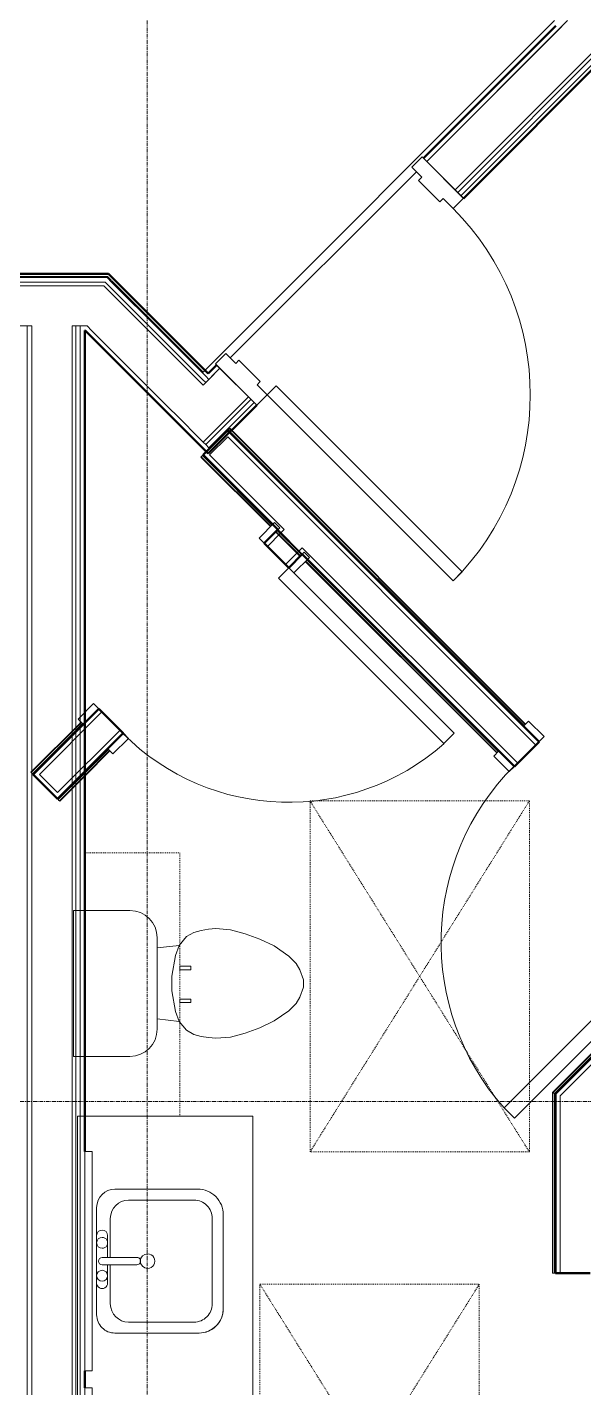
# Model space of a CAD drawing. Header units: inches. Extents: x -4235 to -464, y 9767 to 12347.
# Drawn here: x -2516.7 to -2440.6, y 11496 to 11682.1 of the extents above; entities that cross this region are included whole.
import ezdxf

# ---------------------------------------------------------------- set-up
doc = ezdxf.new("R2010")
doc.units = ezdxf.units.IN
doc.header["$MEASUREMENT"] = 0
doc.linetypes.add('Dash', pattern=[0.25, 0.125, -0.125])
doc.linetypes.add('Grid Line 1_2_', pattern=[0.875, 0.5, -0.125, 0.125, -0.125])
for name, color, linetype, lineweight in [('0-1', 7, 'Continuous', 5), ('0-2', 10, 'Continuous', 9), ('0-3', 7, 'Continuous', 9), ('A-DOOR-1', 7, 'Continuous', 9), ('A-DOOR-2', 90, 'Continuous', 20), ('A-DOOR-FRAM-1', 90, 'Continuous', 20), ('A-FLOR-4', 192, 'Continuous', 9), ('A-GENM-HDLN-1', 7, 'Dash', 9), ('A-WALL-1', 250, 'Continuous', 50), ('A-WALL-2', 50, 'Continuous', 13), ('A-WALL-3', 10, 'Continuous', 9), ('A-WALL-4', 254, 'Continuous', 9), ('A-WALL-5', 7, 'Continuous', 9), ('I-WALL-1', 250, 'Continuous', 50), ('I-WALL-2', 10, 'Continuous', 9), ('I-WALL-3', 254, 'Continuous', 9), ('P-SANR-FIXT-1', 7, 'Continuous', 9), ('P-SANR-FIXT-3', 254, 'Continuous', 9), ('Q-CASE-1', 254, 'Continuous', 9), ('Q-CASE-2', 7, 'Continuous', 9), ('Q-CASE-3', 10, 'Continuous', 9), ('Q-CASE-4', 7, 'Dash', 9), ('S-GRID-1', 1, 'Grid Line 1_2_', 9)]:
    doc.layers.add(name, color=color, linetype=linetype, lineweight=lineweight)

# ---------------------------------------------------------------- blocks, each defined once
blk = doc.blocks.new('Basic Wall _ INT - W4BØF - _5_8 GYP - 2X4 WOOD_BATT_ - 5_8 GYP_ - ___-2687653-BACKGROUND - 3RD FLOOR')
at = {"layer": 'A-WALL-3'}
for p, q in [((-2408.95, 11572.28), (-2408.95, 11572.37)), ((-2408.95, 11572.08), (-2408.95, 11572.28)), ((-2408.95, 11571.98), (-2408.95, 11572.07)), ((-2408.95, 11571.79), (-2408.95, 11571.82)), ((-2421.81, 11559.42), (-2425.16, 11556.07)), ((-2424.92, 11555.82), (-2421.56, 11559.18)), ((-2444.91, 11536.41), (-2444.85, 11536.38)), ((-2444.85, 11536.38), (-2444.7, 11536.32)), ((-2444.7, 11536.32), (-2444.64, 11536.29)), ((-2444.52, 11536.24), (-2444.5, 11536.23))]:
    blk.add_line(p, q, dxfattribs=at)
at = {"layer": 'A-WALL-4'}
for p, q in [((-2408.95, 11572.28), (-2421.1, 11560.13)), ((-2420.85, 11559.88), (-2408.95, 11571.79)), ((-2421.85, 11559.47), (-2425.21, 11556.11)), ((-2422.09, 11558.82), (-2424.56, 11556.35)), ((-2421.65, 11559.26), (-2422.05, 11558.86)), ((-2425.87, 11555.36), (-2444.85, 11536.38)), ((-2444.5, 11536.23), (-2425.62, 11555.11)), ((-2424.6, 11556.31), (-2425, 11555.91))]:
    blk.add_line(p, q, dxfattribs=at)
at = {"layer": 'A-WALL-5'}
for p, q in [((-2408.95, 11572.37), (-2421.13, 11560.19)), ((-2408.95, 11571.96), (-2420.94, 11559.97)), ((-2425.92, 11555.4), (-2444.91, 11536.41)), ((-2425.71, 11555.2), (-2444.62, 11536.29))]:
    blk.add_line(p, q, dxfattribs=at)
at = {"layer": 'A-WALL-5', "flags": 128}
for points in [[(-2408.95, 11572.37), (-2408.95, 11572.2), (-2408.95, 11572.07), (-2408.95, 11571.99), (-2408.95, 11571.96)], [(-2408.95, 11571.96), (-2408.95, 11571.96), (-2408.95, 11571.95), (-2408.95, 11571.93), (-2408.95, 11571.9), (-2408.95, 11571.88), (-2408.95, 11571.85)], [(-2444.62, 11536.29), (-2444.64, 11536.29), (-2444.7, 11536.32), (-2444.79, 11536.36), (-2444.91, 11536.41)], [(-2444.54, 11536.25), (-2444.56, 11536.26), (-2444.58, 11536.27), (-2444.6, 11536.28), (-2444.61, 11536.28), (-2444.62, 11536.28), (-2444.62, 11536.29)]]:
    blk.add_lwpolyline(points, dxfattribs=at)
blk = doc.blocks.new('Basic Wall _ INT - W4BØF - _5_8 GYP - 2X4 WOOD_BATT_ - 5_8 GYP_ - ___-2687654-BACKGROUND - 3RD FLOOR')
at = {"layer": 'A-WALL-3'}
for p, q in [((-2444.85, 11536.38), (-2444.91, 11536.41)), ((-2444.7, 11536.32), (-2444.85, 11536.38)), ((-2444.64, 11536.29), (-2444.7, 11536.32)), ((-2444.5, 11536.23), (-2444.52, 11536.24)), ((-2444.85, 11430.62), (-2444.85, 11430.51)), ((-2444.85, 11430.5), (-2444.85, 11430.42)), ((-2444.85, 11430.41), (-2444.85, 11430.35)), ((-2444.79, 11430.2), (-2444.91, 11430.2)), ((-2444.91, 11430.2), (-2444.85, 11430.2)), ((-2444.85, 11430.2), (-2444.7, 11430.2)), ((-2444.62, 11430.2), (-2444.79, 11430.2)), ((-2444.7, 11430.2), (-2444.64, 11430.2)), ((-2444.62, 11430.2), (-2444.62, 11430.2)), ((-2444.61, 11430.2), (-2444.62, 11430.2)), ((-2444.6, 11430.2), (-2444.61, 11430.2)), ((-2444.56, 11430.2), (-2444.6, 11430.2)), ((-2444.52, 11430.2), (-2444.5, 11430.2))]:
    blk.add_line(p, q, dxfattribs=at)
at = {"layer": 'A-WALL-4'}
for p, q in [((-2444.85, 11536.38), (-2444.85, 11511.72)), ((-2444.5, 11511.72), (-2444.5, 11536.23)), ((-2444.91, 11511.72), (-2444.85, 11511.72)), ((-2444.85, 11511.72), (-2444.7, 11511.72)), ((-2444.7, 11511.72), (-2444.64, 11511.72)), ((-2444.52, 11511.72), (-2444.5, 11511.72)), ((-2444.85, 11477.72), (-2444.91, 11477.72)), ((-2444.7, 11477.72), (-2444.85, 11477.72)), ((-2444.85, 11477.72), (-2444.85, 11430.62)), ((-2444.64, 11477.72), (-2444.7, 11477.72)), ((-2444.5, 11477.72), (-2444.52, 11477.72)), ((-2444.5, 11430.2), (-2444.5, 11477.72)), ((-2444.91, 11430.62), (-2444.91, 11430.51)), ((-2444.91, 11430.5), (-2444.91, 11430.42)), ((-2444.91, 11430.41), (-2444.91, 11430.35)), ((-2444.54, 11430.2), (-2444.56, 11430.2)), ((-2444.5, 11430.2), (-2444.54, 11430.2))]:
    blk.add_line(p, q, dxfattribs=at)
at = {"layer": 'A-WALL-5'}
for p, q in [((-2444.91, 11536.41), (-2444.91, 11511.72)), ((-2444.62, 11536.29), (-2444.62, 11511.72)), ((-2444.62, 11511.72), (-2444.91, 11511.72)), ((-2444.54, 11511.72), (-2444.62, 11511.72)), ((-2444.5, 11511.72), (-2444.54, 11511.72)), ((-2444.91, 11477.72), (-2444.62, 11477.72)), ((-2444.91, 11477.72), (-2444.91, 11430.62)), ((-2444.62, 11477.72), (-2444.62, 11430.2)), ((-2444.62, 11477.72), (-2444.54, 11477.72)), ((-2444.54, 11477.72), (-2444.5, 11477.72))]:
    blk.add_line(p, q, dxfattribs=at)
at = {"layer": 'A-WALL-5', "flags": 128}
for points in [[(-2444.91, 11536.41), (-2444.79, 11536.36), (-2444.7, 11536.32), (-2444.64, 11536.29), (-2444.62, 11536.29)], [(-2444.62, 11536.29), (-2444.62, 11536.28), (-2444.61, 11536.28), (-2444.6, 11536.28), (-2444.58, 11536.27), (-2444.56, 11536.26), (-2444.54, 11536.25)]]:
    blk.add_lwpolyline(points, dxfattribs=at)
blk = doc.blocks.new('Toilet-Domestic-3D - Toilet-Domestic-3D-2939674-BACKGROUND - 3RD FLOOR')
at = {"layer": 'P-SANR-FIXT-1'}
for p, q in [((-2.74, 11), (-1.87, 11.5)), ((-1.87, 11.5), (-0.5, 12)), ((-0.5, 12), (0.5, 12)), ((0.5, 12), (1.87, 11.5)), ((1.87, 11.5), (2.74, 11)), ((-5.13, 8), (-3.74, 10)), ((-3.74, 10), (-2.74, 11)), ((2.74, 11), (3.74, 10)), ((3.74, 10), (5.13, 8)), ((-6.06, 6), (-5.13, 8)), ((5.13, 8), (6.06, 6)), ((-6.79, 4), (-6.06, 6)), ((6.06, 6), (6.79, 4)), ((-7.33, 1.99), (-6.79, 4)), ((6.79, 4), (7.33, 1.99)), ((-7.5, 0), (-7.33, 1.99)), ((7.33, 1.99), (7.5, 0)), ((-7.41, -1), (-7.5, 0)), ((-7.24, -2), (-7.41, -1)), ((7.41, -1), (7.24, -2)), ((7.5, 0), (7.41, -1)), ((-6.97, -3), (-7.24, -2)), ((-6.4, -4), (-6.97, -3)), ((6.97, -3), (6.4, -4)), ((7.24, -2), (6.97, -3)), ((-5.21, -5), (-6.4, -4)), ((-3.84, -5.5), (-5.21, -5)), ((-4.86, -8.02), (-5.21, -5)), ((-1, -6), (-3.84, -5.5)), ((3.84, -5.5), (1, -6)), ((5.21, -5), (3.84, -5.5)), ((4.86, -8.02), (5.21, -5)), ((6.4, -4), (5.21, -5)), ((1, -6), (-1, -6)), ((6.25, -8.02), (-6.25, -8.02)), ((-9.98, -11.75), (-9.98, -17.93)), ((9.98, -17.93), (9.98, -11.75))]:
    blk.add_line(p, q, dxfattribs=at)
for centre, start, end in [((-6.25, -11.75), 90, 180), ((6.25, -11.75), 0, 90)]:
    blk.add_arc(centre, 3.73, start, end, dxfattribs=at)
at = {"layer": 'P-SANR-FIXT-3'}
for p, q in [((-9.98, -17.93), (-9.98, -19.48)), ((9.98, -19.48), (9.98, -17.93)), ((-9.98, -19.48), (9.98, -19.48))]:
    blk.add_line(p, q, dxfattribs=at)
blk = doc.blocks.new('Bath Vanity - Bath Vanity 72_-3150018-BACKGROUND - 3RD FLOOR')
at = {"layer": 'Q-CASE-1'}
for p, q in [((36.74, 1), (36.74, 4.12)), ((-35.26, 1), (-35.26, 0)), ((-35.26, 0), (36.74, 0))]:
    blk.add_line(p, q, dxfattribs=at)
at = {"layer": 'Q-CASE-2'}
for p, q in [((36.74, 24), (-35.26, 24)), ((-35.26, 24), (-35.26, 1)), ((36.74, 4.12), (36.74, 24))]:
    blk.add_line(p, q, dxfattribs=at)
at = {"layer": 'Q-CASE-3'}
blk.add_line((36.74, 0.04), (36.74, 1), dxfattribs=at)
blk = doc.blocks.new('ADA Clearances - 30_x48_-1721104-BACKGROUND - 3RD FLOOR')
at = {"layer": 'A-GENM-HDLN-1'}
for p, q in [((15, 24), (-15, -24)), ((-15, 24), (15, -24)), ((-15, -24), (-15, 24)), ((-15, 24), (15, 24)), ((15, 24), (15, -24)), ((15, -24), (-15, -24))]:
    blk.add_line(p, q, dxfattribs=at)
blk = doc.blocks.new('M_Sink Vanity-Square - 500 x 440mm-1372835-BACKGROUND - 3RD FLOOR')
at = {"layer": 'P-SANR-FIXT-1'}
for p, q in [((-5.72, 10.23), (7.14, 10.23)), ((-5.72, 10.23), (7.14, 10.23)), ((-5.22, 8.73), (6.46, 8.73)), ((-9.22, -4.59), (-9.22, 6.73)), ((-9.22, -4.59), (-9.22, 6.73)), ((-7.72, -2.72), (-7.72, 6.23)), ((8.96, 6.23), (8.96, -2.72)), ((10.46, 6.91), (10.46, -4.59)), ((10.46, 6.91), (10.46, -4.59)), ((0.12, -6.33), (0.12, -1.59)), ((1.12, -6.33), (1.12, -1.59)), ((0.12, -5.22), (-5.22, -5.22)), ((6.46, -5.22), (1.12, -5.22)), ((7.96, -7.09), (-6.72, -7.09)), ((7.96, -7.09), (-6.72, -7.09)), ((-2.88, -5.59), (0.12, -5.59)), ((3.62, -7.09), (-2.88, -7.09)), ((1.12, -5.59), (3.62, -5.59))]:
    blk.add_line(p, q, dxfattribs=at)
for centre, radius, start, end in [((-5.72, 6.73), 3.5, 90, 180), ((-5.72, 6.73), 3.5, 90, 180), ((7.14, 6.91), 3.32, 0, 90), ((7.14, 6.91), 3.32, 360, 90), ((-5.22, 6.23), 2.5, 90, 180), ((6.46, 6.23), 2.5, 360, 90), ((0.62, -0.13), 1, 360, 180), ((0.62, -0.13), 1, 180, 0), ((0.62, -1.59), 0.5, 360, 180), ((-5.22, -2.72), 2.5, 180, 270), ((6.46, -2.72), 2.5, 270, 360), ((-6.72, -4.59), 2.5, 180, 270), ((-6.72, -4.59), 2.5, 180, 270), ((7.96, -4.59), 2.5, 270, 0), ((7.96, -4.59), 2.5, 270, 0), ((-2.88, -6.34), 0.75, 90, 270), ((-1.88, -6.34), 0.75, 360, 180), ((-1.88, -6.34), 0.75, 180, 0), ((0.62, -6.33), 0.5, 180, 0), ((2.62, -6.34), 0.75, 0, 180), ((2.62, -6.34), 0.75, 180, 0), ((3.62, -6.34), 0.75, 270, 90)]:
    blk.add_arc(centre, radius, start, end, dxfattribs=at)
blk = doc.blocks.new('Basic Wall _ INT - W4BØF - _5_8 GYP - 2X4 WOOD_BATT_ - 5_8 GYP_ - ___-2687660-BACKGROUND - 3RD FLOOR')
at = {"layer": 'A-WALL-3'}
for p, q in [((-2506.97, 11588.9), (-2508.87, 11586.99)), ((-2516.2, 11580.16), (-2509.33, 11587.03)), ((-2509.09, 11586.78), (-2515.95, 11579.91)), ((-2508.87, 11586.99), (-2509.09, 11586.78)), ((-2516.24, 11580.21), (-2516.2, 11580.16)), ((-2515.97, 11579.93), (-2515.95, 11579.91))]:
    blk.add_line(p, q, dxfattribs=at)
at = {"layer": 'A-WALL-4'}
for p, q in [((-2516.24, 11580.21), (-2509.38, 11587.07)), ((-2509.17, 11586.87), (-2510.1, 11585.94)), ((-2510.12, 11585.92), (-2516.04, 11580)), ((-2516.16, 11580.12), (-2516.24, 11580.21)), ((-2516.04, 11580), (-2516.09, 11580.06)), ((-2516.04, 11580), (-2516.04, 11580)), ((-2516, 11579.96), (-2516.04, 11580)), ((-2515.98, 11579.94), (-2516, 11579.96)), ((-2515.95, 11579.91), (-2515.98, 11579.94))]:
    blk.add_line(p, q, dxfattribs=at)
blk = doc.blocks.new('Basic Wall _ INT - W4BØF - _5_8 GYP - 2X4 WOOD_BATT_ - 5_8 GYP_ - ___-2687661-BACKGROUND - 3RD FLOOR')
at = {"layer": 'A-WALL-3'}
for p, q in [((-2503.61, 11585.54), (-2505.73, 11583.42)), ((-2508.87, 11580.27), (-2512.59, 11576.56)), ((-2512.34, 11576.31), (-2508.87, 11579.78)), ((-2512.59, 11576.56), (-2512.57, 11576.54)), ((-2512.45, 11576.41), (-2512.39, 11576.35)), ((-2512.34, 11576.31), (-2512.3, 11576.26))]:
    blk.add_line(p, q, dxfattribs=at)
at = {"layer": 'A-WALL-4'}
for p, q in [((-2505.73, 11583.42), (-2508.87, 11580.27)), ((-2508.87, 11579.78), (-2505.48, 11583.17)), ((-2512.5, 11576.47), (-2508.87, 11580.1)), ((-2512.3, 11576.26), (-2508.87, 11579.69)), ((-2512.56, 11576.53), (-2512.59, 11576.56)), ((-2512.53, 11576.5), (-2512.56, 11576.53)), ((-2512.52, 11576.48), (-2512.53, 11576.5)), ((-2512.51, 11576.47), (-2512.52, 11576.48)), ((-2512.5, 11576.47), (-2512.51, 11576.47)), ((-2512.45, 11576.41), (-2512.5, 11576.47)), ((-2512.3, 11576.26), (-2512.45, 11576.41))]:
    blk.add_line(p, q, dxfattribs=at)
at = {"layer": 'A-WALL-5'}
for p, q in [((-2508.87, 11580.1), (-2505.64, 11583.33)), ((-2508.87, 11579.69), (-2505.44, 11583.13))]:
    blk.add_line(p, q, dxfattribs=at)
blk = doc.blocks.new('Basic Wall _ INT - W4BØF - _5_8 GYP - 2X4 WOOD_BATT_ - 5_8 GYP_ - ___-2687663-BACKGROUND - 3RD FLOOR')
at = {"layer": 'A-WALL-3'}
for p, q in [((-2489.32, 11626.97), (-2489.33, 11626.95)), ((-2489.33, 11626.95), (-2489.07, 11626.69)), ((-2489.13, 11627.16), (-2489.19, 11627.1)), ((-2489.04, 11627.24), (-2489.08, 11627.2)), ((-2488.82, 11626.93), (-2489.08, 11627.2)), ((-2448.87, 11586.49), (-2446.75, 11584.37))]:
    blk.add_line(p, q, dxfattribs=at)
at = {"layer": 'A-WALL-4'}
for p, q in [((-2489.33, 11626.95), (-2489.3, 11626.98)), ((-2489.3, 11626.98), (-2489.27, 11627.01)), ((-2489.27, 11627.01), (-2489.25, 11627.03)), ((-2489.25, 11627.03), (-2489.24, 11627.04)), ((-2489.24, 11627.04), (-2489.04, 11627.24)), ((-2488.98, 11626.77), (-2489.24, 11627.04)), ((-2489.07, 11626.69), (-2448.87, 11586.49)), ((-2488.78, 11626.98), (-2489.04, 11627.24)), ((-2448.62, 11586.74), (-2488.82, 11626.93))]:
    blk.add_line(p, q, dxfattribs=at)
at = {"layer": 'A-WALL-5'}
for p, q in [((-2448.78, 11586.58), (-2488.98, 11626.77)), ((-2448.58, 11586.78), (-2488.78, 11626.98))]:
    blk.add_line(p, q, dxfattribs=at)
blk = doc.blocks.new('Basic Wall _ INT - W4BØF - _5_8 GYP - 2X4 WOOD_BATT_ - 5_8 GYP_ - ___-2687662-BACKGROUND - 3RD FLOOR')
at = {"layer": 'A-WALL-3'}
for p, q in [((-2479.37, 11609.78), (-2482.73, 11613.13)), ((-2482.48, 11613.38), (-2479.12, 11610.02)), ((-2452.23, 11583.13), (-2450.11, 11581.01))]:
    blk.add_line(p, q, dxfattribs=at)
at = {"layer": 'A-WALL-4'}
for p, q in [((-2492.94, 11623.34), (-2492.98, 11623.3)), ((-2483.44, 11613.84), (-2492.94, 11623.34)), ((-2492.84, 11623.45), (-2492.9, 11623.39)), ((-2492.69, 11623.59), (-2492.71, 11623.58)), ((-2492.69, 11623.59), (-2483.19, 11614.09)), ((-2479.42, 11609.73), (-2482.77, 11613.09)), ((-2482.55, 11613.27), (-2479.23, 11609.96)), ((-2452.48, 11582.88), (-2478.66, 11609.07)), ((-2478.42, 11609.32), (-2452.23, 11583.13))]:
    blk.add_line(p, q, dxfattribs=at)
at = {"layer": 'A-WALL-5'}
for p, q in [((-2492.98, 11623.3), (-2492.78, 11623.5)), ((-2483.48, 11613.8), (-2492.98, 11623.3)), ((-2492.78, 11623.5), (-2492.72, 11623.56)), ((-2492.78, 11623.5), (-2483.28, 11614)), ((-2492.72, 11623.56), (-2492.69, 11623.59)), ((-2452.52, 11582.84), (-2478.71, 11609.02)), ((-2478.5, 11609.23), (-2452.32, 11583.04))]:
    blk.add_line(p, q, dxfattribs=at)
blk = doc.blocks.new('SWING - SINGLE - FLUSH - 2-10 x 6-8 - PRIVACY-3199405-BACKGROUND - 3RD FLOOR')
at = {"layer": 'A-DOOR-1'}
blk.add_arc((17, -2.38), 34.07, 180, 266.6343, dxfattribs=at)
at = {"layer": 'A-DOOR-2'}
for p, q in [((15, -2.38), (15, -36.38)), ((17, -2.38), (15, -2.38)), ((17, -2.38), (17, -36.38)), ((17, -36.38), (15, -36.38))]:
    blk.add_line(p, q, dxfattribs=at)
at = {"layer": 'A-DOOR-FRAM-1'}
for p, q in [((-20, 2.37), (-20, 3.37)), ((-20, 3.37), (-17, 3.37)), ((-17, 2.37), (-20, 2.37)), ((-17, 3.37), (-17, 2.37)), ((17, 2.37), (17, 3.37)), ((17, 3.37), (20, 3.37)), ((20, 2.37), (17, 2.37)), ((20, 3.37), (20, 2.37)), ((-20, -2.38), (-17, -2.38)), ((-20, -3.38), (-20, -2.38)), ((-17, -3.38), (-20, -3.38)), ((-17, -2.38), (-17, -3.38)), ((17, -2.38), (20, -2.38)), ((17, -3.38), (17, -2.38)), ((20, -3.38), (17, -3.38)), ((20, -2.38), (20, -3.38))]:
    blk.add_line(p, q, dxfattribs=at)
blk = doc.blocks.new('SWING - SINGLE - FLUSH - 2-8 x 6-8 - PASSAGE-3199418-BACKGROUND - 3RD FLOOR')
at = {"layer": 'A-DOOR-1'}
blk.add_arc((16, -2.38), 32.07, 180, 266.4241, dxfattribs=at)
at = {"layer": 'A-DOOR-2'}
for p, q in [((14, -2.38), (14, -34.38)), ((16, -2.38), (14, -2.38)), ((16, -2.38), (16, -34.38)), ((16, -34.38), (14, -34.38))]:
    blk.add_line(p, q, dxfattribs=at)
at = {"layer": 'A-DOOR-FRAM-1'}
for p, q in [((-19, 2.37), (-19, 3.37)), ((-19, 3.37), (-16, 3.37)), ((-16, 2.37), (-19, 2.37)), ((-16, 3.37), (-16, 2.37)), ((16, 2.37), (16, 3.37)), ((16, 3.37), (19, 3.37)), ((19, 2.37), (16, 2.37)), ((19, 3.37), (19, 2.37)), ((-19, -2.38), (-16, -2.38)), ((-19, -3.38), (-19, -2.38)), ((-16, -3.38), (-19, -3.38)), ((-16, -2.38), (-16, -3.38)), ((16, -2.38), (19, -2.38)), ((16, -3.38), (16, -2.38)), ((19, -3.38), (16, -3.38)), ((19, -2.38), (19, -3.38))]:
    blk.add_line(p, q, dxfattribs=at)
blk = doc.blocks.new('300 Series Wall Hung Cabinet_326 - 36_-2909953-BACKGROUND - 3RD FLOOR')
at = {"layer": 'Q-CASE-2'}
for p, q in [((-2.01, 14.69), (-2.5, 14.69)), ((-2.5, 14.69), (-2.5, 13.19)), ((-2.01, 13.19), (-2.5, 13.19)), ((-2.01, 13.19), (-2.01, 14.69)), ((2.49, 14.69), (2, 14.69)), ((2, 14.69), (2, 13.19)), ((2.49, 13.19), (2, 13.19)), ((2.49, 13.19), (2.49, 14.69))]:
    blk.add_line(p, q, dxfattribs=at)
at = {"layer": 'Q-CASE-4'}
for p, q in [((-18, 0.19), (-18, 13.19)), ((-18, 13.19), (18, 13.19)), ((18, 13.19), (18, 0.19)), ((18, 0.19), (-18, 0.19))]:
    blk.add_line(p, q, dxfattribs=at)
blk = doc.blocks.new('BATHROOM MIRROR - BATHROOM MIRROR 30_-2860221-BACKGROUND - 3RD FLOOR')
at = {"layer": 'Q-CASE-2'}
for p, q in [((-14.26, -23), (15.74, -23)), ((-14.26, -23), (-14.26, -24)), ((15.74, -24), (-14.26, -24)), ((15.74, -24), (15.74, -23))]:
    blk.add_line(p, q, dxfattribs=at)
at = {"layer": 'Q-CASE-3'}
blk.add_line((12.74, -24), (-11.26, -24), dxfattribs=at)
blk = doc.blocks.new('CTR - 1st Phase - Unit Layouts_rvt-1-BACKGROUND - 3RD FLOOR')
at = {"layer": 'A-WALL-1'}
for p, q in [((-2489.77, 11626.51), (-2492.25, 11624.03)), ((-2489.33, 11626.95), (-2489.77, 11626.51)), ((-2446.75, 11584.37), (-2489.33, 11626.95)), ((-2492.25, 11624.03), (-2492.69, 11623.59)), ((-2492.69, 11623.59), (-2482.48, 11613.38)), ((-2482.48, 11613.38), (-2484.34, 11611.53)), ((-2484.34, 11611.53), (-2480.98, 11608.17)), ((-2480.98, 11608.17), (-2479.12, 11610.02)), ((-2479.12, 11610.02), (-2450.11, 11581.01)), ((-2506.97, 11588.9), (-2515.95, 11579.91)), ((-2503.61, 11585.54), (-2506.97, 11588.9)), ((-2512.59, 11576.56), (-2503.61, 11585.54)), ((-2450.11, 11581.01), (-2446.75, 11584.37)), ((-2515.95, 11579.91), (-2515.51, 11579.47)), ((-2515.51, 11579.47), (-2513.03, 11577)), ((-2513.03, 11577), (-2512.59, 11576.56)), ((-2424.92, 11555.82), (-2444.5, 11536.23)), ((-2444.5, 11536.23), (-2444.5, 11535.35)), ((-2444.5, 11535.35), (-2444.5, 11529.52)), ((-2444.5, 11529.52), (-2444.5, 11511.72)), ((-2444.5, 11511.72), (-2439.75, 11511.72))]:
    blk.add_line(p, q, dxfattribs=at)
at = {"layer": 'A-WALL-2'}
for p, q in [((-2489.33, 11626.07), (-2491.81, 11623.59)), ((-2489.33, 11626.07), (-2447.19, 11583.92)), ((-2491.81, 11623.59), (-2481.6, 11613.38)), ((-2482.04, 11612.94), (-2483.9, 11611.08)), ((-2482.04, 11612.94), (-2481.6, 11613.38)), ((-2479.56, 11610.47), (-2479.12, 11610.91)), ((-2479.12, 11610.91), (-2449.66, 11581.45)), ((-2479.56, 11610.47), (-2481.42, 11608.61)), ((-2506.52, 11588.46), (-2515.07, 11579.91)), ((-2504.05, 11585.98), (-2512.59, 11577.44)), ((-2515.07, 11579.91), (-2512.59, 11577.44)), ((-2443.87, 11535.98), (-2424.03, 11555.82)), ((-2443.87, 11531.03), (-2443.87, 11535.98)), ((-2443.87, 11530.14), (-2443.87, 11531.03)), ((-2443.87, 11511.72), (-2443.87, 11530.14))]:
    blk.add_line(p, q, dxfattribs=at)
at = {"layer": 'A-WALL-3'}
for p, q in [((-2492.25, 11624.03), (-2489.33, 11626.95)), ((-2489.07, 11626.69), (-2489.33, 11626.95)), ((-2448.87, 11586.49), (-2489.07, 11626.69)), ((-2492.69, 11623.59), (-2483.19, 11614.09)), ((-2478.42, 11609.32), (-2452.23, 11583.13)), ((-2506.97, 11588.9), (-2508.87, 11586.99)), ((-2509.09, 11586.78), (-2515.95, 11579.91)), ((-2508.87, 11586.99), (-2509.09, 11586.78)), ((-2505.73, 11583.42), (-2503.61, 11585.54)), ((-2446.75, 11584.37), (-2448.87, 11586.49)), ((-2508.87, 11580.27), (-2505.73, 11583.42)), ((-2452.23, 11583.13), (-2450.11, 11581.01)), ((-2512.59, 11576.56), (-2515.95, 11579.91)), ((-2512.59, 11576.56), (-2508.87, 11580.27)), ((-2425.62, 11555.11), (-2444.5, 11536.23)), ((-2444.5, 11529.52), (-2444.5, 11536.23)), ((-2444.5, 11529.52), (-2444.5, 11511.72))]:
    blk.add_line(p, q, dxfattribs=at)
at = {"layer": 'A-WALL-4'}
for p, q in [((-2492.69, 11623.59), (-2492.25, 11624.03)), ((-2480.98, 11608.17), (-2484.34, 11611.53)), ((-2506.97, 11588.9), (-2503.61, 11585.54)), ((-2446.75, 11584.37), (-2450.11, 11581.01)), ((-2439.75, 11511.72), (-2444.5, 11511.72))]:
    blk.add_line(p, q, dxfattribs=at)
at = {"layer": '0-2'}
for name in ['Basic Wall _ INT - W4BØF - _5_8 GYP - 2X4 WOOD_BATT_ - 5_8 GYP_ - ___-2687663-BACKGROUND - 3RD FLOOR', 'Basic Wall _ INT - W4BØF - _5_8 GYP - 2X4 WOOD_BATT_ - 5_8 GYP_ - ___-2687662-BACKGROUND - 3RD FLOOR', 'Basic Wall _ INT - W4BØF - _5_8 GYP - 2X4 WOOD_BATT_ - 5_8 GYP_ - ___-2687660-BACKGROUND - 3RD FLOOR', 'Basic Wall _ INT - W4BØF - _5_8 GYP - 2X4 WOOD_BATT_ - 5_8 GYP_ - ___-2687661-BACKGROUND - 3RD FLOOR', 'Basic Wall _ INT - W4BØF - _5_8 GYP - 2X4 WOOD_BATT_ - 5_8 GYP_ - ___-2687653-BACKGROUND - 3RD FLOOR', 'Basic Wall _ INT - W4BØF - _5_8 GYP - 2X4 WOOD_BATT_ - 5_8 GYP_ - ___-2687654-BACKGROUND - 3RD FLOOR']:
    blk.add_blockref(name, (0, 0), dxfattribs=at)
for name, p, rotation in [('SWING - SINGLE - FLUSH - 2-8 x 6-8 - PASSAGE-3199418-BACKGROUND - 3RD FLOOR', (-2493.97, 11598.53), 44.99999999996773), ('SWING - SINGLE - FLUSH - 2-10 x 6-8 - PRIVACY-3199405-BACKGROUND - 3RD FLOOR', (-2436.41, 11570.67), 314.9999999999997), ('ADA Clearances - 30_x48_-1721104-BACKGROUND - 3RD FLOOR', (-2463.07, 11552.29), 180), ('300 Series Wall Hung Cabinet_326 - 36_-2909953-BACKGROUND - 3RD FLOOR', (-2509.06, 11551.2), 270.0000000000096), ('Toilet-Domestic-3D - Toilet-Domestic-3D-2939674-BACKGROUND - 3RD FLOOR', (-2490.95, 11551.33), 269.9999999999899), ('Bath Vanity - Bath Vanity 72_-3150018-BACKGROUND - 3RD FLOOR', (-2509.87, 11497.94), 269.9999999999928), ('BATHROOM MIRROR - BATHROOM MIRROR 30_-2860221-BACKGROUND - 3RD FLOOR', (-2484.87, 11514.1), 269.9999999999999), ('M_Sink Vanity-Square - 500 x 440mm-1372835-BACKGROUND - 3RD FLOOR', (-2500.16, 11513.98), 270.0000000000132), ('ADA Clearances - 30_x48_-1721104-BACKGROUND - 3RD FLOOR', (-2469.92, 11486.2), 180), ('BATHROOM MIRROR - BATHROOM MIRROR 30_-2860221-BACKGROUND - 3RD FLOOR', (-2484.87, 11481.78), 269.9999999999999)]:
    blk.add_blockref(name, p, dxfattribs=dict(at, rotation=rotation))
blk = doc.blocks.new('HOLLOW METAL - UNIT DOOR-2191978-BACKGROUND - 3RD FLOOR')
at = {"layer": 'A-DOOR-1'}
blk.add_arc((18, 4.125), 36, 90, 180, dxfattribs=at)
at = {"layer": 'A-DOOR-2'}
for p, q in [((18, 40.125), (16.25, 40.125)), ((16.25, 40.125), (16.25, 4.125)), ((18, 4.125), (18, 40.125)), ((16.25, 4.125), (18, 4.125))]:
    blk.add_line(p, q, dxfattribs=at)
at = {"layer": 'A-DOOR-FRAM-1'}
for p, q in [((-18, 4.125), (-20, 4.125)), ((-20, 4.125), (-20, -3.875)), ((-18, 2.1875), (-18, 4.125)), ((18, 4.125), (18, 2.1875)), ((20, 4.125), (18, 4.125)), ((20, -3.875), (20, 4.125)), ((-17.375, 2.1875), (-18, 2.1875)), ((-17.375, -1.9375), (-17.375, 2.1875)), ((18, 2.1875), (17.375, 2.1875)), ((17.375, 2.1875), (17.375, -1.9375)), ((-18, -3.875), (-18, -1.9375)), ((-18, -1.9375), (-17.375, -1.9375)), ((17.375, -1.9375), (18, -1.9375)), ((18, -1.9375), (18, -3.875)), ((-20, -3.875), (-18, -3.875)), ((18, -3.875), (20, -3.875))]:
    blk.add_line(p, q, dxfattribs=at)
blk = doc.blocks.new('CTR - 1st Phase - Common Walls_rvt-1-BACKGROUND - 3RD FLOOR')
at = {"layer": 'A-WALL-2'}
for p, q in [((-2443.64, 11682.19), (-2462.11, 11663.72)), ((-2437.56, 11680.49), (-2458.22, 11659.83)), ((-2437.36, 11679.99), (-2457.87, 11659.48)), ((-2437.1, 11679.36), (-2457.42, 11659.04)), ((-2505.83, 11647.86), (-2643.35, 11647.86)), ((-2506.09, 11647.24), (-2643.35, 11647.24)), ((-2506.29, 11646.74), (-2643.35, 11646.74)), ((-2506.29, 11646.74), (-2500.79, 11641.24)), ((-2506.09, 11647.24), (-2505.59, 11646.74)), ((-2505.83, 11647.86), (-2505.2, 11647.24)), ((-2505.59, 11646.74), (-2499.46, 11640.61)), ((-2505.2, 11647.24), (-2498.58, 11640.61)), ((-2516.75, 11641.24), (-2643.35, 11641.24)), ((-2516.12, 11641.24), (-2516.75, 11641.24)), ((-2516.75, 11641.24), (-2516.12, 11641.24)), ((-2516.75, 11641.24), (-2516.75, 11640.61)), ((-2516.75, 11255.64), (-2516.75, 11640.61)), ((-2516.12, 11641.24), (-2516.12, 11640.61)), ((-2516.12, 11255.64), (-2516.12, 11640.61)), ((-2510.12, 11641.24), (-2510.62, 11641.24)), ((-2510.62, 11641.24), (-2510.12, 11641.24)), ((-2510.62, 11641.24), (-2510.62, 11640.61)), ((-2510.62, 11255.64), (-2510.62, 11640.61)), ((-2509.5, 11641.24), (-2510.12, 11641.24)), ((-2510.12, 11641.24), (-2509.5, 11641.24)), ((-2510.12, 11641.24), (-2510.12, 11640.61)), ((-2510.12, 11255.64), (-2510.12, 11640.61)), ((-2508.57, 11641.24), (-2509.5, 11641.24)), ((-2509.5, 11641.24), (-2509.5, 11640.61)), ((-2509.5, 11255.64), (-2509.5, 11640.61)), ((-2508.57, 11641.24), (-2507.95, 11640.61)), ((-2507.95, 11640.61), (-2497.02, 11629.69)), ((-2500.79, 11641.24), (-2500.17, 11640.61)), ((-2500.17, 11640.61), (-2493.13, 11633.58)), ((-2499.46, 11640.61), (-2492.78, 11633.93)), ((-2498.58, 11640.61), (-2492.34, 11634.38)), ((-2490.39, 11635.44), (-2491.9, 11633.93)), ((-2492.69, 11633.14), (-2493.13, 11633.58)), ((-2492.34, 11633.49), (-2492.78, 11633.93)), ((-2492.34, 11633.49), (-2492.69, 11633.14)), ((-2492.34, 11633.49), (-2492.69, 11633.14)), ((-2491.9, 11633.93), (-2492.34, 11634.38)), ((-2491.9, 11633.93), (-2492.34, 11633.49)), ((-2491.9, 11633.93), (-2492.34, 11633.49)), ((-2486.5, 11631.55), (-2492.69, 11625.36)), ((-2496.58, 11629.25), (-2497.02, 11629.69)), ((-2486.15, 11631.19), (-2492.34, 11625.01)), ((-2485.71, 11630.75), (-2491.9, 11624.56)), ((-2492.69, 11625.36), (-2496.58, 11629.25)), ((-2492.34, 11625.01), (-2492.69, 11625.36)), ((-2491.9, 11624.56), (-2492.34, 11625.01))]:
    blk.add_line(p, q, dxfattribs=at)
at = {"layer": 'I-WALL-1'}
for p, q in [((-2444.43, 11682.28), (-2462.55, 11664.16)), ((-2457.07, 11658.68), (-2437.01, 11678.74)), ((-2505.62, 11648.36), (-2643.35, 11648.36)), ((-2505.12, 11647.86), (-2505.62, 11648.36)), ((-2497.87, 11640.61), (-2505.12, 11647.86)), ((-2508.87, 11640.61), (-2508.83, 11640.61)), ((-2508.87, 11528.36), (-2508.87, 11640.61)), ((-2508.83, 11640.61), (-2497.46, 11629.25)), ((-2491.98, 11634.73), (-2497.87, 11640.61)), ((-2490.84, 11635.88), (-2491.98, 11634.73)), ((-2491.98, 11623.77), (-2485.36, 11630.4)), ((-2497.46, 11629.25), (-2492.34, 11624.12)), ((-2492.34, 11624.12), (-2491.98, 11623.77)), ((-2508.87, 11496.04), (-2508.87, 11498.36))]:
    blk.add_line(p, q, dxfattribs=at)
at = {"layer": 'I-WALL-2'}
for p, q in [((-2457.07, 11658.68), (-2462.55, 11664.16)), ((-2490.84, 11635.88), (-2485.36, 11630.4)), ((-2491.98, 11623.77), (-2489.07, 11626.69)), ((-2488.92, 11626.83), (-2488.86, 11626.89)), ((-2488.86, 11626.89), (-2488.78, 11626.98)), ((-2491.98, 11623.77), (-2492.25, 11624.03)), ((-2508.87, 11580.21), (-2508.87, 11586.99)), ((-2508.87, 11579.69), (-2508.87, 11580.04))]:
    blk.add_line(p, q, dxfattribs=at)
at = {"layer": 'I-WALL-3'}
for p, q in [((-2444.43, 11682.28), (-2462.55, 11664.16)), ((-2457.07, 11658.68), (-2438.18, 11677.57)), ((-2505.62, 11648.36), (-2643.35, 11648.36)), ((-2505.62, 11648.36), (-2497.87, 11640.61)), ((-2508.87, 11640.61), (-2508.83, 11640.61)), ((-2508.87, 11588.4), (-2508.87, 11640.61)), ((-2508.83, 11640.61), (-2497.46, 11629.25)), ((-2491.98, 11634.73), (-2497.87, 11640.61)), ((-2490.84, 11635.88), (-2491.98, 11634.73)), ((-2488.78, 11626.98), (-2485.36, 11630.4)), ((-2492.25, 11624.03), (-2497.46, 11629.25)), ((-2508.87, 11561.31), (-2508.87, 11579.69)), ((-2508.87, 11533.2), (-2508.87, 11541.35))]:
    blk.add_line(p, q, dxfattribs=at)
at = {"layer": '0-3', "rotation": 225.0000000000052}
blk.add_blockref('HOLLOW METAL - UNIT DOOR-2191978-BACKGROUND - 3RD FLOOR', (-2474.13, 11647.46), dxfattribs=at)

msp = doc.modelspace()

# ---------------------------------------------------------------- linework, layer by layer
at = {"layer": 'A-FLOR-4'}
for p, q in [((-2492.69, 11634.91), (-2444.61, 11682.99)), ((-2442.84, 11682.99), (-2462.11, 11663.72)), ((-2463.52, 11662.31), (-2488.98, 11636.85)), ((-2650.72, 11647.99), (-2505.77, 11647.99)), ((-2505.77, 11647.99), (-2505.22, 11647.44)), ((-2506.29, 11646.74), (-2643.97, 11646.74)), ((-2492.69, 11633.14), (-2506.29, 11646.74)), ((-2505.18, 11647.4), (-2492.69, 11634.91)), ((-2490.39, 11635.44), (-2492.69, 11633.14))]:
    msp.add_line(p, q, dxfattribs=at)
at = {"layer": 'S-GRID-1'}
for p, q in [((-2500.32, 9836.18), (-2500.32, 12297.93)), ((-464.45, 11535.19), (-4185.7, 11535.19))]:
    msp.add_line(p, q, dxfattribs=at)

# ---------------------------------------------------------------- block references
at = {"layer": '0-1'}
for name in ['CTR - 1st Phase - Unit Layouts_rvt-1-BACKGROUND - 3RD FLOOR', 'CTR - 1st Phase - Common Walls_rvt-1-BACKGROUND - 3RD FLOOR']:
    msp.add_blockref(name, (0, 0), dxfattribs=at)

doc.saveas('drawing.dxf')
